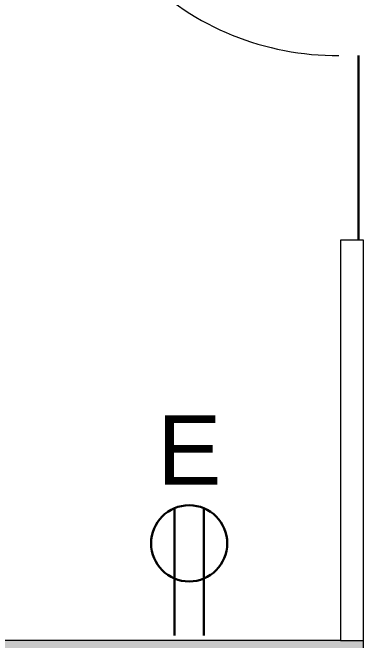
# Model space of a CAD drawing. Header units: inches. Extents: x 416 to 2283, y -56 to 1824.
# Drawn here: x 1753.5 to 1799.1, y 594 to 675.6 of the extents above; entities that cross this region are included whole.
import ezdxf

# ---------------------------------------------------------------- set-up
doc = ezdxf.new("R2010")
doc.units = ezdxf.units.IN
doc.header["$MEASUREMENT"] = 0
for name, color, linetype, lineweight in [('A-ANNO-NOTE', 131, 'Continuous', 13), ('A-DOOR', 31, 'Continuous', 13), ('A-GLAZ', 151, 'Continuous', 13), ('A-WALL', 113, 'Continuous', 9), ('A-WALL-PATT', 111, 'Continuous', 13), ('I-WALL', 2, 'Continuous', 13)]:
    doc.layers.add(name, color=color, linetype=linetype, lineweight=lineweight)
doc.styles.add('Swis721 Lt BT', font='swissl.ttf', dxfattribs={"height": 9})

# ---------------------------------------------------------------- blocks, each defined once
blk = doc.blocks.new('Door - Glass Single - Full Rail - Short Handle-7028100-Level XX  POWER _ SIGNAL')
at = {"layer": 'A-DOOR', "lineweight": 20}
for p, q in [((17, 38), (17, 2)), ((18, 38), (17, 38)), ((18, 2), (18, 38)), ((17, 2), (18, 2))]:
    blk.add_line(p, q, dxfattribs=at)
at = {"layer": 'A-DOOR', "lineweight": 9}
blk.add_arc((18, 2), 36, 90, 180.5, dxfattribs=at)
blk = doc.blocks.new('Frameless opening with glazing - 24_ x 84_-7275717-Level XX  POWER _ SIGNAL')
at = {"layer": 'A-GLAZ', "lineweight": 30}
blk.add_line((-13.5, -0.875), (10.5, -0.875), dxfattribs=at)

msp = doc.modelspace()

# ---------------------------------------------------------------- hatches: boundary and pattern name
at = {"layer": 'A-WALL-PATT', "lineweight": 9}
msp.add_hatch(color=7, dxfattribs=at).paths.add_polyline_path([(1674.308, 589.98), (1799.088, 589.98), (1799.088, 593.98), (1650.795, 593.98), (1650.795, 589.98), (1669.433, 589.98)], flags=0)

# ---------------------------------------------------------------- linework, layer by layer
at = {"layer": 'A-ANNO-NOTE', "lineweight": 30}
for p, q in [((1774.509, 594.633), (1774.509, 611.159)), ((1774.509, 594.633), (1774.509, 611.159)), ((1778.341, 594.633), (1778.341, 611.159))]:
    msp.add_line(p, q, dxfattribs=at)
msp.add_circle((1776.425, 606.595), 4.95, dxfattribs=at)
at = {"layer": 'A-WALL', "lineweight": 13}
msp.add_line((1796.088, 593.98), (1799.088, 593.98), dxfattribs=at)
at = {"layer": 'I-WALL'}
for p, q in [((1799.088, 645.98), (1796.088, 645.98)), ((1796.088, 645.98), (1796.088, 593.98)), ((1799.088, 593.98), (1799.088, 645.98))]:
    msp.add_line(p, q, dxfattribs=at)
at = {"layer": 'I-WALL', "color": 8, "lineweight": 20}
for p, q in [((1796.088, 593.98), (1650.795, 593.98)), ((1799.088, 589.98), (1799.088, 593.98))]:
    msp.add_line(p, q, dxfattribs=at)

# ---------------------------------------------------------------- block references
at = {"layer": 'A-DOOR', "rotation": 90}
msp.add_blockref('Door - Glass Single - Full Rail - Short Handle-7028100-Level XX  POWER _ SIGNAL', (1797.588, 687.98), dxfattribs=at)
at = {"layer": 'A-GLAZ', "rotation": 90}
msp.add_blockref('Frameless opening with glazing - 24_ x 84_-7275717-Level XX  POWER _ SIGNAL', (1797.588, 659.48), dxfattribs=at)

# ---------------------------------------------------------------- texts
at = {"layer": 'A-ANNO-NOTE', "lineweight": 9, "insert": (1772.244, 623.237), "char_height": 9, "width": 9.393, "attachment_point": 1, "style": 'Swis721 Lt BT'}
msp.add_mtext('E', dxfattribs=at)

doc.saveas('drawing.dxf')
